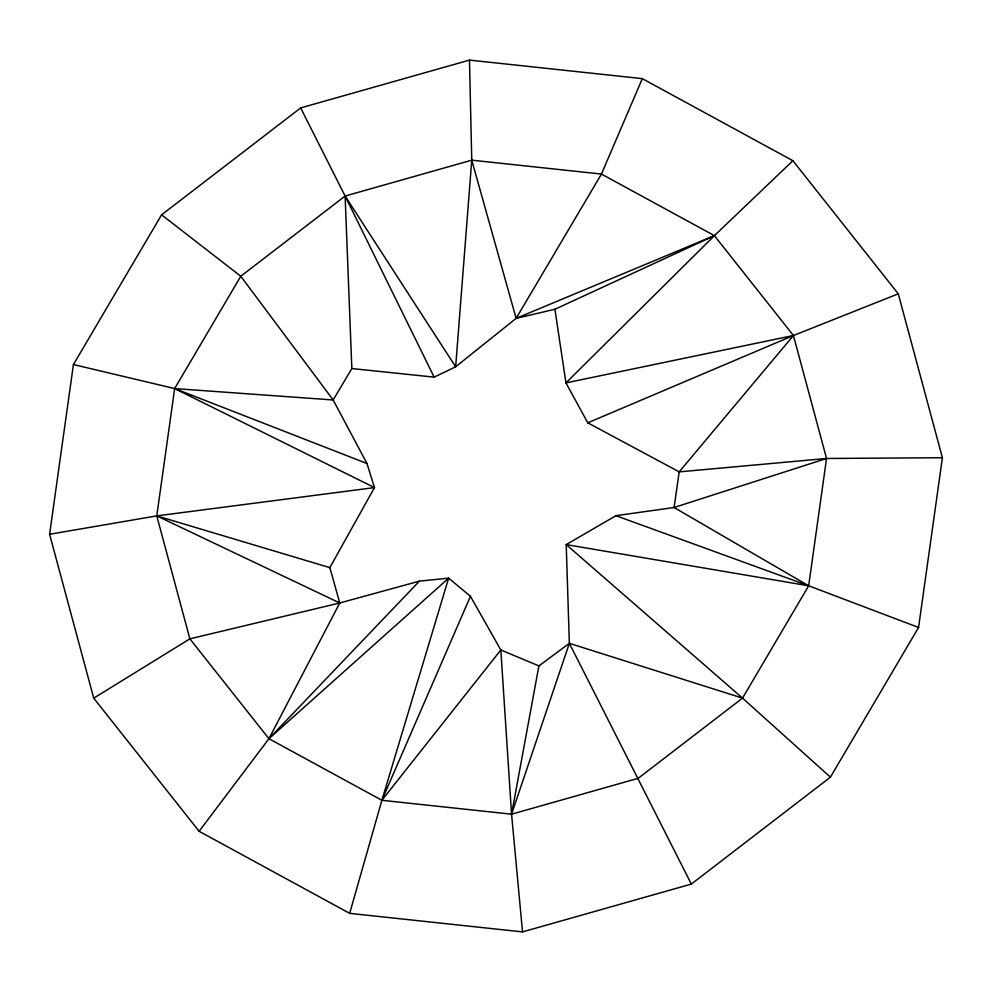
<?xml version="1.0" encoding="UTF-8"?>
<svg xmlns="http://www.w3.org/2000/svg" width="992" height="992" viewBox="0 0 992 992"><rect width="100%" height="100%" fill="white"/><g stroke="black" fill="none" stroke-linecap="round" stroke-linejoin="round"><path stroke-width="1.49" d="M469.476 60.103L471.758 160.171L455.65 366.817L434.149 377.134L351.838 368.54L333.151 399.974L366.978 463.512L374.48 487.593L329.852 567.635L339.76 602.975L268.931 738.718L199.107 831.284L349.68 913.359L522.524 931.897L691.337 884.083L830.403 777.17L918.567 627.465L942.4 457.734L898.268 293.83L792.893 160.716L642.32 78.641L469.476 60.103L300.663 107.917L161.597 214.83L73.433 364.535L49.6 534.266L93.732 698.17L199.107 831.284M792.893 160.716L714.389 235.65L554.912 309.268L565.961 382.9L587.772 422.815L679.185 471.87L826.547 458.478L808.666 585.801L742.537 698.12L638.203 778.311L511.562 814.196L381.883 800.284L268.931 738.718L189.881 638.848L156.773 515.89L174.654 388.566L240.783 276.247L345.117 196.044L471.758 160.171L601.437 174.071L714.389 235.65L793.439 335.519L826.547 458.478L942.4 457.734M830.403 777.17L742.537 698.12L569.358 643.324L538.904 665.905L511.562 814.196L522.524 931.897M349.68 913.359L381.883 800.284L448.644 578.138L419.418 581.138L339.76 602.975L189.881 638.848L93.732 698.17M826.547 458.478L674.089 507.507L615.933 515.691L566.209 544.596L569.358 643.324L511.562 814.196L500.824 649.971L470.456 596.316L448.644 578.138L268.931 738.718L419.418 581.138M642.32 78.641L601.437 174.071L516.138 318.358L455.65 366.817L345.117 196.044L300.663 107.917M470.456 596.316L381.883 800.284L500.824 649.971L538.904 665.905M587.772 422.815L793.439 335.519L898.268 293.83M471.758 160.171L516.138 318.358L714.389 235.65L565.961 382.9L793.439 335.519L679.185 471.87L674.089 507.507L808.666 585.801L918.567 627.465M516.138 318.358L554.912 309.268M49.6 534.266L156.773 515.89L374.48 487.593L174.654 388.566L73.433 364.535M329.852 567.635L156.773 515.89L339.76 602.975M615.933 515.691L808.666 585.801L566.209 544.596L742.537 698.12M366.978 463.512L174.654 388.566L333.151 399.974L240.783 276.247L161.597 214.83M569.358 643.324L691.337 884.083M434.149 377.134L345.117 196.044L351.838 368.54"/></g></svg>
